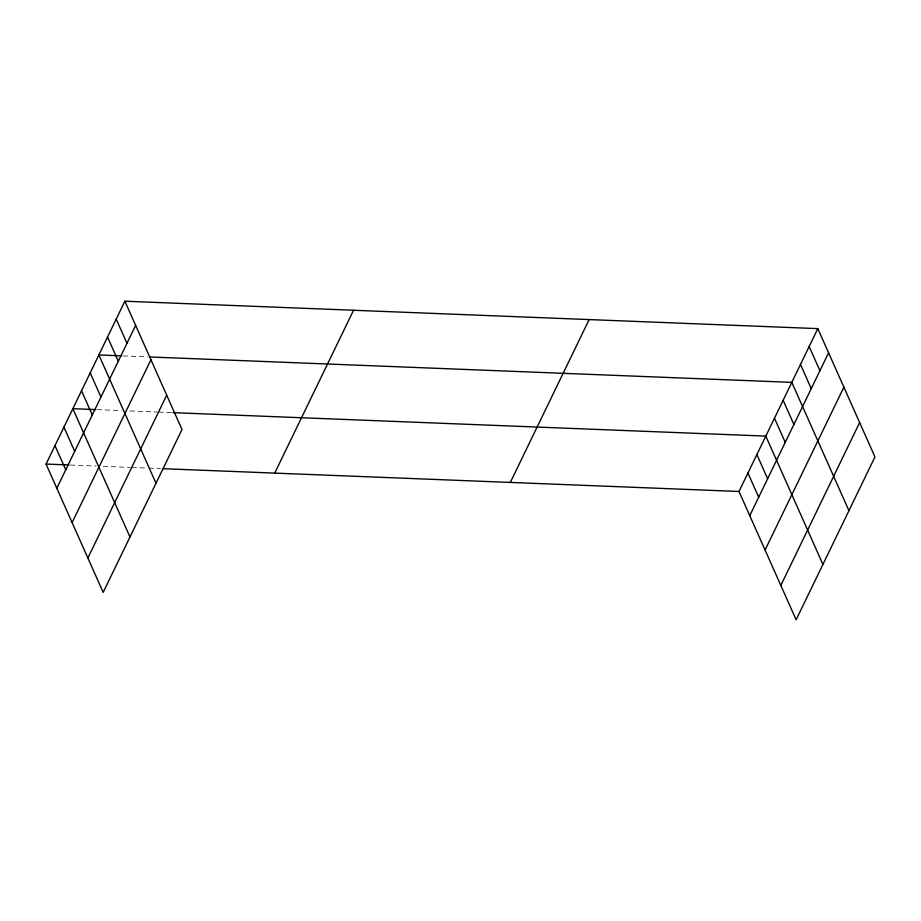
<?xml version="1.0" encoding="UTF-8"?>
<svg xmlns="http://www.w3.org/2000/svg" width="921" height="921" viewBox="0 0 921 921"><rect width="100%" height="100%" fill="white"/><g stroke="black" fill="none" stroke-linecap="round" stroke-linejoin="round"><path stroke-width="0.69" stroke-dasharray="4.61 3.45" d="M123.161 355.909L147.452 356.876M97.142 409.649L121.445 410.616M130.022 410.95L157.169 412.032M158.608 412.09L171.467 412.596M70.341 465.024L96.072 466.038M103.221 466.325L130.368 467.396M131.807 467.454L147.521 468.075M148.949 468.133L160.392 468.582"/><path stroke-width="1.38" d="M124.876 301.213L182.001 429.52L103.175 592.376L46.05 464.057L124.876 301.213L817.825 328.624L874.95 456.943L796.124 619.787L738.999 491.48L817.825 328.624M56.814 488.234L135.64 325.389M72.114 522.598L150.94 359.754M87.875 558.011L166.701 395.155M274.723 473.106L353.549 310.262M510.326 482.431L589.152 319.575M749.763 515.656L828.589 352.801M765.063 550.021L843.889 387.165M780.824 585.422L859.65 422.578M121.733 355.851L98.858 354.953L155.994 483.26M150.319 356.991L791.807 382.365L848.943 510.683M95.715 409.592L72.851 408.694L129.976 537.001M172.895 412.654L765.8 436.105L822.925 564.423M46.05 464.057L68.914 464.967M163.247 468.697L738.999 491.48M809.156 346.538L819.92 370.714M800.487 364.451L811.24 388.627M783.138 400.278L793.902 424.454M774.469 418.192L785.233 442.368M756.866 454.571L767.63 478.736M747.933 473.026L758.697 497.202M116.207 319.127L126.971 343.303M107.538 337.04L118.291 361.216M90.189 372.867L100.953 397.043M81.52 390.78L92.284 414.957M63.917 427.148L74.682 451.325M54.984 445.603L65.748 469.779"/></g></svg>
